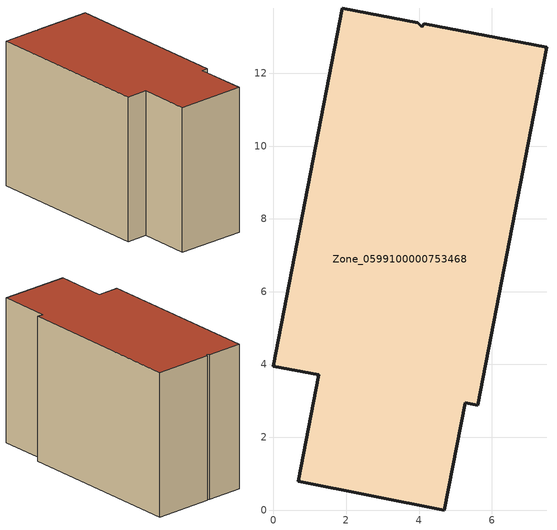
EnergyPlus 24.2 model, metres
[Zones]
Zone_0599100000753468
 floor ground (C_G): 4.7,0 0.69,0.79 1.25,3.72 0,3.95 1.89,13.79 3.97,13.39 4.07,13.28 4.14,13.36 7.5,12.72 5.62,2.88 5.26,2.94 z0
 wall outside (C_F): 0.69,0.79 4.7,0 5.26,2.94 5.62,2.88 7.5,12.72 4.14,13.36 4.07,13.28 3.97,13.39 1.89,13.79 0,3.95 1.25,3.72 0.69,0.79 z0:8.57
 roof outside (C_R): 7.5,12.72 4.14,13.36 4.07,13.28 3.97,13.39 1.89,13.79 0,3.95 1.25,3.72 0.69,0.79 4.7,0 5.26,2.94 5.62,2.88 z8.57
[BUILDING]
Pand.0599100000753468: North Axis=0; Terrain=City; Loads Convergence Tolerance Value=0.04; Temperature Convergence Tolerance Value=0.4; Solar Distribution=FullExterior; Maximum Number of Warmup Days=25; Minimum Number of Warmup Days=1
[Site:Location]
Rotterdam.The.Hague.AP_ZH_NLD Design_Conditions: Latitude=51.96; Longitude=4.45; Time Zone=1; Elevation=-4.5
[SITE:GROUNDTEMPERATURE:BUILDINGSURFACE]
18, 18, 18, 18, 18, 18, 18, 18, 18, 18, 18, 18
[MATERIAL] Thermal Absorptance=0.9; Solar Absorptance=0.7; Visible Absorptance=0.7
Name | Roughness | Thickness | Conductivity | Density | Specific Heat
G.TC.2006-2014 | MediumSmooth | 0.15 | 0.06 | 540 | 1210
F.TC.2006-2014 | Rough | 0.3 | 0.12 | 1920 | 840
R.TC.2006-2014 | MediumRough | 0.2 | 0.08 | 1500 | 1000
[CONSTRUCTION]
C_G: G.TC.2006-2014
C_F: F.TC.2006-2014
C_R: R.TC.2006-2014
[ZONE]
Zone_0599100000753468: Type=1; Multiplier=1; Ceiling Height=Autocalculate; Volume=Autocalculate; Floor Area=autocalculate; Part of Total Floor Area=Yes
[ZONEINFILTRATION:DESIGNFLOWRATE]
Infil_Zone_0599100000753468: Zone or ZoneList or Space or SpaceList=Zone_0599100000753468; Schedule=AlwaysOn; Design Flow Rate Calculation Method=Flow/Area; Flow Rate per Floor Area=0.0015; Constant Term Coefficient=1; Temperature Term Coefficient=0; Velocity Term Coefficient=0; Velocity Squared Term Coefficient=0
[HVACTEMPLATE:ZONE:IDEALLOADSAIRSYSTEM]
Zone_0599100000753468: Maximum Heating Supply Air Temperature=50; Minimum Cooling Supply Air Temperature=13; Maximum Heating Supply Air Humidity Ratio=0.0156; Minimum Cooling Supply Air Humidity Ratio=0.0077; Heating Limit=NoLimit; Cooling Limit=NoLimit; Dehumidification Control Type=ConstantSensibleHeatRatio; Cooling Sensible Heat Ratio=0.7; Dehumidification Setpoint=60; Humidification Control Type=None; Humidification Setpoint=30; Outdoor Air Method=None; Outdoor Air Flow Rate per Person=0.00944; Outdoor Air Flow Rate per Zone Floor Area=0; Outdoor Air Flow Rate per Zone=0; Demand Controlled Ventilation Type=None; Outdoor Air Economizer Type=NoEconomizer; Heat Recovery Type=None; Sensible Heat Recovery Effectiveness=0.7; Latent Heat Recovery Effectiveness=0.65
[ZONECONTROL:THERMOSTAT]
ThermostatControl_Zone_0599100000753468: Zone or ZoneList=Zone_0599100000753468; Control Type Schedule=DualSetpointControlType; Control 1=Thermostat_Zone_0599100000753468; Temperature Difference Between Cutout And Setpoint=0
[THERMOSTATSETPOINT:DUALSETPOINT]
Thermostat_Zone_0599100000753468: Heating Setpoint Temperature Schedule=HeatingSetpoint_Zone_0599100000753468; Cooling Setpoint Temperature Schedule=CoolingSetpoint_Zone_0599100000753468
[SCHEDULE:COMPACT]
HeatingSetpoint_Zone_0599100000753468: Through: 12/31, For: AllDays, Until: 24:00, 21
CoolingSetpoint_Zone_0599100000753468: Through: 12/31, For: AllDays, Until: 24:00, 24
DualSetpointControlType: Through: 12/31, For: AllDays, Until: 24:00, 4
AlwaysOn: Through: 12/31, For: AllDays, Until: 24:00, 1
